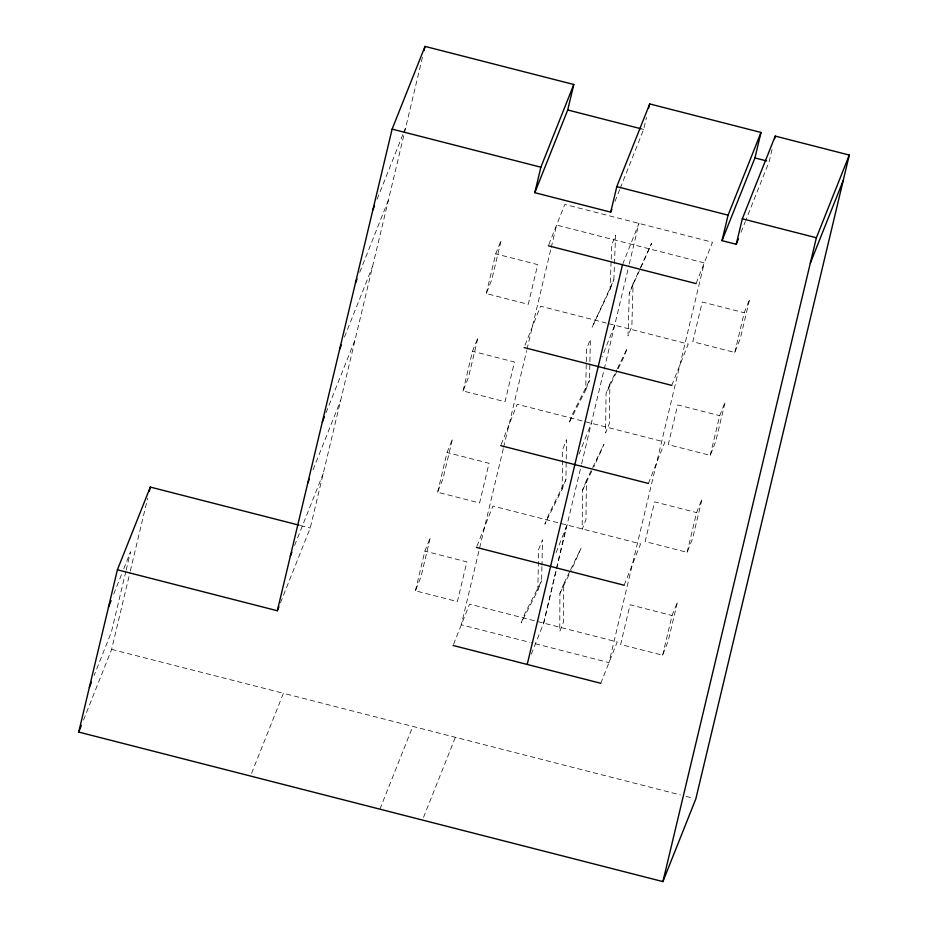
<?xml version="1.0" encoding="UTF-8"?>
<svg xmlns="http://www.w3.org/2000/svg" width="928" height="928" viewBox="0 0 928 928"><rect width="100%" height="100%" fill="white"/><g stroke="black" fill="none" stroke-linecap="round" stroke-linejoin="round"><path stroke-width="0.7" stroke-dasharray="4.64 3.48" d="M563.725 583.851L559.909 593.456L559.758 631.434L563.586 621.841L563.725 583.851L569.966 571.033M586.426 480.426L582.61 490.019L582.146 529.343L585.962 519.75L586.426 480.426L592.052 468.86M609.87 384.03L606.054 393.623L605.59 432.947L609.406 423.354L609.87 384.03L616.726 369.947M562.113 489.23L562.704 449.349L566.532 439.756L565.929 479.637L562.113 489.23L544.875 524.181L548.692 514.588L565.929 479.637M586.287 361.653L586.554 348.928L590.37 339.335L589.512 380.329L572.599 413.923L568.771 423.528L585.696 389.922L586.264 363.068M541.917 566.672L541.616 580.835L524.958 613.327L521.142 622.92L537.799 590.428L538.681 549.353L542.497 539.76L541.952 565.256M633.105 283.678L629.288 293.271L628.036 335.936L631.852 326.343L633.105 283.678L639.67 269.387M611.204 259.121L611.761 244.725L615.577 235.132L613.849 279.78L592.076 327.34L610.032 289.374L611.146 260.559M531.326 654.124L543.68 623.094L556.139 569.827M556.464 568.423L565.964 527.765M125.825 571.52L111.406 632.014L94.088 675.549M126.162 570.117L130.523 551.824L122.647 571.613M83.497 720.07L111.627 649.368L129.966 572.414M130.303 571.022L147.645 498.266M280.511 602.736L310.242 528.032L404.098 134.258M404.434 132.855L422.716 56.156M437.598 492.234L447.064 452.528L452.551 438.747L443.085 478.442L437.598 492.234L479.579 502.976L489.044 463.281L447.064 452.528M415.419 590.823L424.885 551.128L430.372 537.347L420.906 577.042L415.419 590.823L457.4 601.576L466.865 561.881L424.885 551.128M463.06 390.978L472.514 351.283L478.001 337.49L468.536 377.197L463.06 390.978L505.029 401.731L514.495 362.024L472.514 351.283M486.272 293.561L495.738 253.866L501.224 240.085L491.759 279.78L486.272 293.561L528.252 304.314L537.706 264.619L495.738 253.866M503.301 448.642L461.32 624.788L529.853 642.338M503.637 447.25L526.652 350.703M526.988 349.299L550.93 248.797M551.267 247.405L556.591 225.098L704.259 262.914L608.988 662.615L531.257 642.698M620.275 188.129L643.638 129.433L646.514 117.357M543.68 623.094L556.371 569.862M556.696 568.47L581.288 465.288M581.624 463.907L628.929 265.443M629.254 264.062L638.94 223.404L622.943 263.61M772.038 149.501L769.161 161.576L745.799 220.272M662.604 655.226L672.058 615.531L677.544 601.75L668.079 641.445L662.604 655.226L620.623 644.484L630.089 604.778L672.058 615.531M687.126 552.311L696.592 512.604L702.078 498.823L692.613 538.518L687.126 552.311L645.157 541.558L654.611 501.851L696.592 512.604M710.233 455.381L719.699 415.686L725.174 401.905L715.72 441.6L710.233 455.381L668.253 444.64L677.718 404.933L719.699 415.686M734.767 352.454L744.221 312.759L749.708 298.978L740.254 338.674L734.767 352.454L692.787 341.713L702.252 302.006L744.221 312.759M113.726 594.048L122.125 572.936M377.104 199.276L403.112 133.91M403.645 132.576L405.768 127.24M359.693 272.322L388.356 200.286M344.474 337.061L372.615 266.359M326.006 412.786L355.204 339.416M313.049 469.8L340.657 400.432M294.582 545.513L323.246 473.477M251.569 773.314L283.423 693.274L680.444 794.948M548.819 244.621L564.816 204.415L712.484 242.243L696.035 283.597M525.016 345.262L540.548 306.205L606.286 323.048M501.178 444.466L517.186 404.272L582.923 421.103M476.922 546.256L492.919 506.05L558.656 522.893M614.974 201.469L619.753 189.463M379.912 809.123L412.821 726.415M453.548 644.322L469.545 604.116L535.282 620.948M610.032 289.374L613.849 279.78M585.696 389.922L589.512 380.329M602.052 356.932L602.33 356.224M603.71 352.768L614.684 325.194M423.528 817.348L455.381 737.308M578.968 454.279L591.31 423.249M537.799 590.428L541.616 580.835M556.081 552.612L567.054 525.039M671.768 385.387L688.228 344.033L607.689 323.408M741.02 232.278L745.265 221.606M648.394 483.442L664.854 442.088L584.315 421.463M624.138 585.232L640.587 543.878L560.06 523.253M600.764 683.286L617.224 641.932L536.686 621.308M640.274 268.088L651.618 243.403L629.288 293.271M592.679 467.573L603.919 444.442L593.85 466.888M582.61 490.019L593.224 468.176M570.581 569.757L581.195 547.961L571.752 569.084M559.909 593.456L571.138 570.372M617.352 368.671L627.316 348.197L623.5 357.802L606.054 393.623M111.627 649.368L283.423 693.274M640.877 128.725L643.638 129.433M300.417 525.515L310.242 528.032M686.036 796.386L693.03 798.173"/><path stroke-width="1.39" d="M117.404 569.78L277.333 610.74L392.126 129.108L425.036 46.4L573.794 84.494L540.873 167.202L534.806 192.688L610.728 212.141L616.795 186.644L649.716 103.936L761.006 132.449L728.097 215.157L722.019 240.642L736.24 244.284L742.319 218.799L775.228 136.091L849.282 155.057L695.826 798.892L662.917 881.6L78.718 732.076L117.404 569.78L150.313 487.072L299.025 525.155M149.315 491.272L150.313 487.072M424.038 50.576L425.036 46.4M534.806 192.688L567.716 109.98L573.794 84.494M648.753 107.961L649.716 103.936M527.22 664.448L622.491 264.758M722.019 240.642L754.94 157.934L761.006 132.449M774.59 138.771L775.228 136.091M662.917 881.6L816.373 237.765L849.282 155.057M108.472 607.237L111.093 600.636M89.355 687.428L91.454 682.15M78.718 732.076L81.374 725.406M372.859 209.948L374.448 205.946M355.447 282.994L357.036 278.992M339.694 349.067L341.284 345.065M322.283 422.124L324.406 416.788M307.736 483.14L309.337 479.138M290.336 556.185L291.926 552.183M277.333 610.74L278.922 606.738M610.728 212.141L611.784 209.473M736.24 244.284L738.363 238.948M810.295 263.25L843.204 180.542M567.716 109.98L640.877 128.725M754.94 157.934L766.574 160.915M392.126 129.108L540.873 167.202M616.795 186.644L728.097 215.157M742.319 218.799L816.373 237.765M548.355 245.769L696.035 283.597M524.1 347.559L671.768 385.387M500.726 445.626L648.394 483.442M476.458 547.404L624.138 585.232M453.096 645.47L600.764 683.286"/></g></svg>
